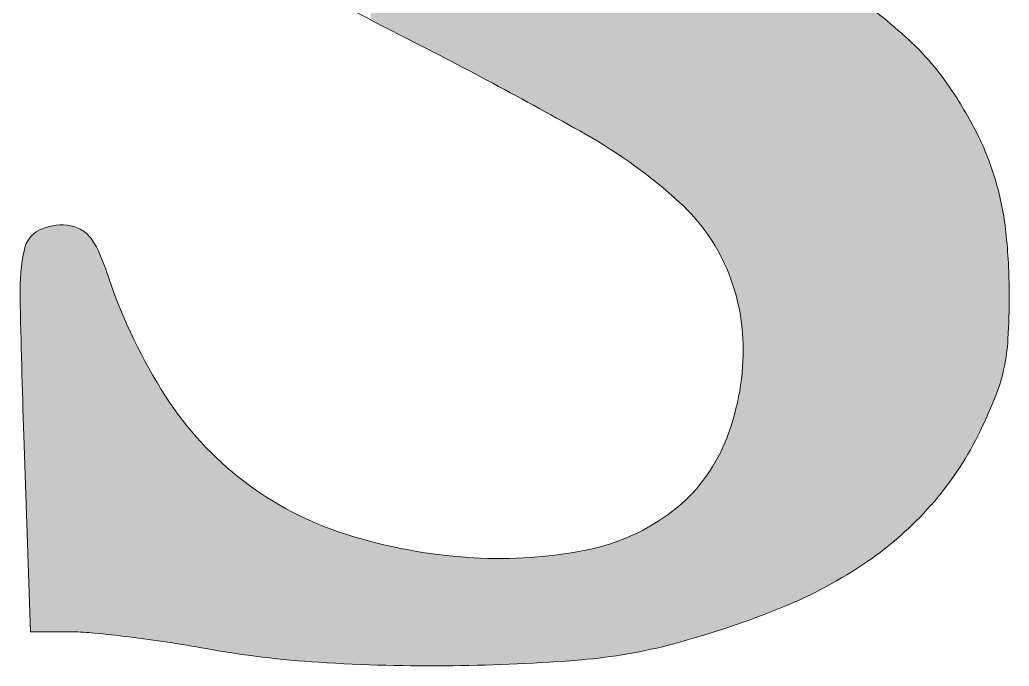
# Model space of a CAD drawing. Extents: x -1067 to 23308, y -6822 to 57810.
# Drawn here: x 419.215 to 421.543, y 94.012 to 95.534 of the extents above; entities that cross this region are included whole.
import ezdxf

# ---------------------------------------------------------------- set-up
doc = ezdxf.new("R2010")
doc.units = 0
doc.layers.get('0').update_dxf_attribs({"lineweight": 13})
doc.layers.add('G-XREF-____-OTLN', color=7, linetype='Continuous', lineweight=13)

# ---------------------------------------------------------------- blocks, each defined once
blk = doc.blocks.new('Blockreferenz-A0UJ2DPOXE')
at = {"layer": 'G-XREF-____-OTLN', "color": 0, "linetype": 'ByBlock', "lineweight": -2, "ltscale": 0.13}
for p, q in [((419.2249, 94.5554), (419.2404, 94.0933)), ((419.2404, 94.0933), (419.3389, 94.0933))]:
    blk.add_line(p, q, dxfattribs=at)
for centre, major_axis, end_param in [((423.2213, 101.6358), (-3.405, -5.98), 0.048058), ((420.4417, 94.5423), (0.8578, 0.9512), 0.143059), ((414.9816, 85.397), (5.5648, 9.8672), 0.043946), ((420.8559, 95.0015), (0.5457, 0.3755), 0.234324), ((420.6091, 94.8317), (0.8593, 0.4325), 0.136351), ((419.952, 94.2103), (0.8167, 0.8927), 0.227463), ((420.8925, 94.9743), (0.6192, 0.1796), 0.184042), ((420.8346, 94.9575), (0.7009, 0.0756), 0.174781), ((420.4654, 94.7714), (0.4133, 0.1765), 0.426235), ((419.3142, 94.9322), (0.0127, 0.118), 0.575328), ((419.3177, 94.9649), (0.04, 0.0759), 0.377868), ((419.2901, 94.9799), (-0.0294, 0.0582), 0.899261), ((419.3234, 94.9757), (0.0581, 0.0452), 0.423827), ((420.193, 94.8883), (1.3503, 0), 0.107466), ((419.2581, 94.9248), (0.1443, 0.0605), 0.265159), ((419.7085, 94.8937), (-0.4823, 0.0994), 0.223104), ((418.5351, 94.6217), (0.8907, 0.3016), 0.070385), ((420.4342, 94.7581), (0.4834, 0), 0.403593), ((420.6159, 95.3264), (-1.1901, -0.403), 0.244232), ((419.7062, 94.8883), (1.8341, -0.1056), 0.057496), ((443.4244, 95.3648), (-24.2082, -0.4809), 0.013572), ((421.0792, 94.8093), (0.451, -0.0999), 0.16045), ((420.339, 94.7581), (0.5352, -0.2198), 0.389627), ((421.1244, 94.7993), (0.3844, -0.1578), 0.171627), ((420.2205, 95.0725), (-0.6619, -0.425), 0.346868), ((420.317, 95.1308), (1.1525, -0.5759), 0.07384), ((420.5132, 94.6865), (0.2386, -0.3088), 0.523282), ((420.7866, 94.8961), (0.5725, -0.5051), 0.259519), ((420.2186, 95.07), (-0.4761, -0.6222), 0.34769), ((420.4562, 94.7603), (0.0953, -0.4739), 0.459476), ((420.7498, 94.9286), (0.4589, -0.6705), 0.247679), ((420.3557, 95.5049), (-0.3728, -1.1821), 0.246567), ((420.3446, 95.3155), (-0.0618, -1.048), 0.257332), ((420.61, 95.1328), (0.4, -0.9816), 0.21327), ((420.1986, 96.1427), (0.5555, -2.0774), 0.125627), ((419.3385, 93.5554), (0.0524, 0.5352), 0.096833), ((419.0945, 91.0639), (0.3776, 3.0176), 0.026864), ((419.0469, 90.6839), (0.5169, 3.3849), 0.027056), ((419.0739, 90.8604), (0.5801, 3.1934), 0.028164), ((420.0583, 96.2794), (-0.4043, -2.2256), 0.11811), ((420.4357, 95.256), (0.101, -1.2284), 0.17924), ((420.1904, 98.2389), (0.0441, -4.2253), 0.07162), ((420.1887, 98.3951), (-0.2697, -4.3735), 0.072012)]:
    blk.add_ellipse(centre, major_axis=major_axis, ratio=1, start_param=0, end_param=end_param, dxfattribs=at)
for points in [[(420.0406, 95.5338), (420.0406, 96.2414), (420.0609, 95.5233)], [(420.0609, 95.5233), (420.0406, 96.2414), (420.0609, 96.2246)], [(420.0609, 95.5233), (420.0609, 96.2246), (420.0818, 95.5125)], [(420.0818, 95.5125), (420.0609, 96.2246), (420.0818, 96.2085)], [(420.0818, 95.5125), (420.0818, 96.2085), (420.1031, 95.5015)], [(420.1031, 95.5015), (420.0818, 96.2085), (420.1031, 96.193)], [(420.1031, 95.5015), (420.1031, 96.193), (420.1342, 95.4854)], [(420.1342, 95.4854), (420.1031, 96.193), (420.1342, 96.1715)], [(420.1342, 95.4854), (420.1342, 96.1715), (420.1658, 95.4691)], [(420.1658, 95.4691), (420.1342, 96.1715), (420.1658, 96.1507)], [(420.1658, 95.4691), (420.1658, 96.1507), (420.1977, 95.4526)], [(420.1977, 95.4526), (420.1658, 96.1507), (420.1977, 96.1304)], [(420.1977, 95.4526), (420.1977, 96.1304), (420.2299, 95.4359)], [(420.2299, 95.4359), (420.1977, 96.1304), (420.2299, 96.1107)], [(420.2299, 95.4359), (420.2299, 96.1107), (420.255, 95.423)], [(420.255, 95.423), (420.2299, 96.1107), (420.255, 96.0961)], [(420.255, 95.423), (420.255, 96.0961), (420.2626, 95.4189)], [(420.2626, 95.4189), (420.255, 96.0961), (420.2626, 96.0917)], [(420.2626, 95.4189), (420.2626, 96.0917), (420.2956, 95.4012)], [(420.2956, 95.4012), (420.2626, 96.0917), (420.2956, 96.0733)], [(420.2956, 95.4012), (420.2956, 96.0733), (420.4013, 95.3446)], [(420.4013, 95.3446), (420.2956, 96.0733), (420.4013, 96.0167)], [(420.4013, 95.3446), (420.4013, 96.0167), (420.4508, 95.3172)], [(420.4508, 95.3172), (420.4013, 96.0167), (420.4508, 95.9902)], [(420.4508, 95.3172), (420.4508, 95.9902), (420.5464, 95.2642)], [(420.5464, 95.2642), (420.4508, 95.9902), (420.5464, 95.9411)], [(420.5464, 95.2642), (420.5464, 95.9411), (420.5859, 95.2409)], [(420.5859, 95.2409), (420.5464, 95.9411), (420.5859, 95.9208)], [(420.5859, 95.2409), (420.5859, 95.9208), (420.6245, 95.2161)], [(420.6245, 95.2161), (420.5859, 95.9208), (420.6245, 95.9009)], [(420.6245, 95.2161), (420.6245, 95.9009), (420.6622, 95.1899)], [(420.6622, 95.1899), (420.6245, 95.9009), (420.6622, 95.8816)], [(420.6622, 95.1899), (420.6622, 95.8816), (420.6988, 95.1623)], [(420.6988, 95.1623), (420.6622, 95.8816), (420.6988, 95.8628)], [(420.6988, 95.1623), (420.6988, 95.8628), (420.7344, 95.1333)], [(420.7344, 95.1333), (420.6988, 95.8628), (420.7344, 95.8445)], [(420.7344, 95.1333), (420.7344, 95.8445), (420.7688, 95.103)], [(420.7688, 95.103), (420.7344, 95.8445), (420.7688, 95.8268)], [(420.7688, 95.103), (420.7688, 95.8268), (420.7751, 95.0968)], [(420.7751, 95.0968), (420.7688, 95.8268), (420.7751, 95.8236)], [(420.7751, 95.0968), (420.7751, 95.8236), (420.7915, 95.0806)], [(420.7915, 95.0806), (420.7751, 95.8236), (420.7915, 95.8148)], [(420.7915, 95.0806), (420.7915, 95.8148), (420.8127, 95.0567)], [(420.8127, 95.0567), (420.7915, 95.8148), (420.8127, 95.8036)], [(420.8127, 95.0567), (420.8127, 95.8036), (420.832, 95.0313)], [(420.832, 95.0313), (420.8127, 95.8036), (420.832, 95.7933)], [(420.832, 95.0313), (420.832, 95.7933), (420.8496, 95.0047)], [(420.8496, 95.0047), (420.832, 95.7933), (420.8496, 95.784)], [(420.8496, 95.0047), (420.8496, 95.784), (420.8652, 94.9768)], [(420.8652, 94.9768), (420.8496, 95.784), (420.8652, 95.7757)], [(420.8652, 94.9768), (420.8652, 95.7757), (420.8787, 94.9479)], [(420.8787, 94.9479), (420.8652, 95.7757), (420.8787, 95.7685)], [(420.8787, 94.9479), (420.8787, 95.7685), (420.8905, 94.9176)], [(420.8905, 94.9176), (420.8787, 95.7685), (420.8905, 95.7622)], [(420.8905, 94.9176), (420.8905, 95.7622), (420.9002, 94.8866)], [(420.9002, 94.8866), (420.8905, 95.7622), (420.9002, 95.7571)], [(420.9002, 94.8866), (420.9002, 95.7571), (420.9078, 94.855)], [(420.9078, 94.855), (420.9002, 95.7571), (420.9078, 95.753)], [(420.9078, 94.855), (420.9078, 95.753), (420.9132, 94.8229)], [(420.9132, 94.8229), (420.9078, 95.753), (420.9132, 95.7501)], [(420.9132, 94.8229), (420.9132, 95.7501), (420.9165, 94.7906)], [(420.9165, 94.7906), (420.9132, 95.7501), (420.9165, 95.7484)], [(420.9165, 94.7906), (420.9165, 95.7484), (420.9176, 94.7581)], [(420.9176, 94.7581), (420.9165, 95.7484), (420.9176, 95.7478)], [(420.9176, 94.1161), (420.9176, 95.7478), (420.9259, 94.119)], [(420.9259, 94.119), (420.9176, 95.7478), (420.9259, 95.7434)], [(420.9259, 94.119), (420.9259, 95.7434), (420.9415, 94.1248)], [(420.9415, 94.1248), (420.9259, 95.7434), (420.9415, 95.7351)], [(420.9415, 94.1248), (420.9415, 95.7351), (420.9681, 94.1347)], [(420.9681, 94.1347), (420.9415, 95.7351), (420.9681, 95.7204)], [(420.9681, 94.1347), (420.9681, 95.7204), (420.9852, 94.1414)], [(420.9852, 94.1414), (420.9681, 95.7204), (420.9852, 95.7109)], [(420.9852, 94.1414), (420.9852, 95.7109), (421.01, 94.1512)], [(421.01, 94.1512), (420.9852, 95.7109), (421.01, 95.6966)], [(421.01, 94.1512), (421.01, 95.6966), (421.0284, 94.1591)], [(421.0284, 94.1591), (421.01, 95.6966), (421.0284, 95.6859)], [(421.0284, 94.1591), (421.0284, 95.6859), (421.0446, 94.166)], [(421.0446, 94.166), (421.0284, 95.6859), (421.0446, 95.6761)], [(421.0446, 94.166), (421.0446, 95.6761), (421.0712, 94.1786)], [(421.0712, 94.1786), (421.0446, 95.6761), (421.0712, 95.6601)], [(421.0712, 94.1786), (421.0712, 95.6601), (421.0787, 94.1821)], [(421.0787, 94.1821), (421.0712, 95.6601), (421.0787, 95.6553)], [(421.0787, 94.1821), (421.0787, 95.6553), (421.1122, 94.1993)], [(421.1122, 94.1993), (421.0787, 95.6553), (421.1122, 95.6342)], [(421.1122, 94.1993), (421.1122, 95.6342), (421.1134, 94.2)], [(421.1134, 94.2), (421.1122, 95.6342), (421.1134, 95.6334)], [(421.1134, 94.2), (421.1134, 95.6334), (421.145, 94.2178)], [(421.145, 94.2178), (421.1134, 95.6334), (421.145, 95.6127)], [(421.145, 94.2178), (421.145, 95.6127), (421.1552, 94.224)], [(421.1552, 94.224), (421.145, 95.6127), (421.1552, 95.606)], [(421.1552, 94.224), (421.1552, 95.606), (421.1772, 94.2374)], [(421.1772, 94.2374), (421.1552, 95.606), (421.1772, 95.5908)], [(421.1772, 94.2374), (421.1772, 95.5908), (421.1803, 94.2394)], [(421.1803, 94.2394), (421.1772, 95.5908), (421.1803, 95.5887)], [(421.1803, 94.2394), (421.1803, 95.5887), (421.2051, 94.2557)], [(421.2051, 94.2557), (421.1803, 95.5887), (421.2051, 95.5708)], [(421.2051, 94.2557), (421.2051, 95.5708), (421.2087, 94.2581)], [(421.2087, 94.2581), (421.2051, 95.5708), (421.2087, 95.568)], [(421.2087, 94.2581), (421.2087, 95.568), (421.2294, 94.2729)], [(421.2294, 94.2729), (421.2087, 95.568), (421.2294, 95.5523)], [(421.2294, 94.2729), (421.2294, 95.5523), (421.236, 94.2776)], [(421.236, 94.2776), (421.2294, 95.5523), (421.236, 95.547)], [(421.236, 94.2776), (421.236, 95.547), (421.2532, 94.2911)], [(421.2532, 94.2911), (421.236, 95.547), (421.2532, 95.5332)], [(421.2532, 94.2911), (421.2532, 95.5332), (421.2624, 94.2982)], [(421.2624, 94.2982), (421.2532, 95.5332), (421.2624, 95.5255)], [(421.2624, 94.2982), (421.2624, 95.5255), (421.2766, 94.3103)], [(421.2766, 94.3103), (421.2624, 95.5255), (421.2766, 95.5136)], [(421.2766, 94.3103), (421.2766, 95.5136), (421.288, 94.3199)], [(421.288, 94.3199), (421.2766, 95.5136), (421.288, 95.5036)], [(421.288, 94.3199), (421.288, 95.5036), (421.2995, 94.3306)], [(421.2995, 94.3306), (421.288, 95.5036), (421.2995, 95.4934)], [(421.2995, 94.3306), (421.2995, 95.4934), (421.3126, 94.3426)], [(421.3126, 94.3426), (421.2995, 95.4934), (421.3126, 95.4811)], [(421.3126, 94.3426), (421.3126, 95.4811), (421.3184, 94.3484)], [(421.3184, 94.3484), (421.3126, 95.4811), (421.3184, 95.4757)], [(421.3184, 94.3484), (421.3184, 95.4757), (421.3363, 94.3664)], [(421.3363, 94.3664), (421.3184, 95.4757), (421.3363, 95.4575)], [(421.3363, 94.3664), (421.3363, 95.4575), (421.3366, 94.3666)], [(421.3366, 94.3666), (421.3363, 95.4575), (421.3366, 95.4573)], [(421.3366, 94.3666), (421.3366, 95.4573), (421.354, 94.3856)], [(421.354, 94.3856), (421.3366, 95.4573), (421.354, 95.4382)], [(421.354, 94.3856), (421.354, 95.4382), (421.359, 94.3911)], [(421.359, 94.3911), (421.354, 95.4382), (421.359, 95.4322)], [(421.359, 94.3911), (421.359, 95.4322), (421.3707, 94.4048)], [(421.3707, 94.4048), (421.359, 95.4322), (421.3707, 95.4184)], [(421.3707, 94.4048), (421.3707, 95.4184), (421.3803, 94.4163)], [(421.3803, 94.4163), (421.3707, 95.4184), (421.3803, 95.406)], [(421.3803, 94.4163), (421.3803, 95.406), (421.3866, 94.4243)], [(421.3866, 94.4243), (421.3803, 95.406), (421.3866, 95.398)], [(421.3866, 94.4243), (421.3866, 95.398), (421.4005, 94.4424)], [(421.4005, 94.4424), (421.3866, 95.398), (421.4005, 95.3785)], [(421.4005, 94.4424), (421.4005, 95.3785), (421.4016, 94.4439)], [(421.4016, 94.4439), (421.4005, 95.3785), (421.4016, 95.377)], [(421.4016, 94.4439), (421.4016, 95.377), (421.4138, 94.4612)], [(421.4138, 94.4612), (421.4016, 95.377), (421.4138, 95.3588)], [(421.4138, 94.4612), (421.4138, 95.3588), (421.4196, 94.4694)], [(421.4196, 94.4694), (421.4138, 95.3588), (421.4196, 95.3498)], [(421.4196, 94.4694), (421.4196, 95.3498), (421.4256, 94.4787)], [(421.4256, 94.4787), (421.4196, 95.3498), (421.4256, 95.3404)], [(421.4256, 94.4787), (421.4256, 95.3404), (421.4369, 94.4964)], [(421.4369, 94.4964), (421.4256, 95.3404), (421.4369, 95.3217)], [(421.4369, 94.4964), (421.4369, 95.3217), (421.4374, 94.4971)], [(421.4374, 94.4971), (421.4369, 95.3217), (421.4374, 95.3208)], [(421.4374, 94.4971), (421.4374, 95.3208), (421.4479, 94.515)], [(421.4479, 94.515), (421.4374, 95.3208), (421.4479, 95.3028)], [(421.4479, 94.515), (421.4479, 95.3028), (421.4541, 94.5257)], [(421.4541, 94.5257), (421.4479, 95.3028), (421.4541, 95.2914)], [(421.4541, 94.5257), (421.4541, 95.2914), (421.4583, 94.5337)], [(421.4583, 94.5337), (421.4541, 95.2914), (421.4583, 95.2836)], [(421.4583, 94.5337), (421.4583, 95.2836), (421.4684, 94.5528)], [(421.4684, 94.5528), (421.4583, 95.2836), (421.4684, 95.2642)], [(421.4684, 94.5528), (421.4684, 95.2642), (421.4695, 94.5549)], [(421.4695, 94.5549), (421.4684, 95.2642), (421.4695, 95.2619)], [(421.4695, 94.5549), (421.4695, 95.2619), (421.477, 94.5703)], [(421.477, 94.5703), (421.4695, 95.2619), (421.477, 95.2464)], [(421.477, 94.5703), (421.477, 95.2464), (421.4799, 94.5762)], [(421.4799, 94.5762), (421.477, 95.2464), (421.4799, 95.2399)], [(421.4799, 94.5762), (421.4799, 95.2399), (421.4851, 94.5873)], [(421.4851, 94.5873), (421.4799, 95.2399), (421.4851, 95.2283)], [(421.4851, 94.5873), (421.4851, 95.2283), (421.49, 94.5978)], [(421.49, 94.5978), (421.4851, 95.2283), (421.49, 95.2165)], [(421.49, 94.5978), (421.49, 95.2165), (421.4926, 94.6038)], [(421.4926, 94.6038), (421.49, 95.2165), (421.4926, 95.21)], [(421.4926, 94.6038), (421.4926, 95.21), (421.4995, 94.6194)], [(421.4995, 94.6194), (421.4926, 95.21), (421.4995, 95.1915)], [(421.4995, 94.6194), (421.4995, 95.1915), (421.4996, 94.6195)], [(421.4996, 94.6195), (421.4995, 95.1915), (421.4996, 95.1914)], [(421.4996, 94.6195), (421.4996, 95.1914), (421.5059, 94.6346)], [(421.5059, 94.6346), (421.4996, 95.1914), (421.5059, 95.1728)], [(421.5059, 94.6346), (421.5059, 95.1728), (421.5088, 94.6415)], [(421.5088, 94.6415), (421.5059, 95.1728), (421.5088, 95.1633)], [(421.5088, 94.6415), (421.5088, 95.1633), (421.5117, 94.6488)], [(421.5117, 94.6488), (421.5088, 95.1633), (421.5117, 95.1539)], [(421.5117, 94.6488), (421.5117, 95.1539), (421.5132, 94.6525)], [(421.5132, 94.6525), (421.5117, 95.1539), (421.5132, 95.1485)], [(421.5132, 94.6525), (421.5132, 95.1485), (421.5171, 94.6635)], [(421.5171, 94.6635), (421.5132, 95.1485), (421.5171, 95.1341)], [(421.5171, 94.6635), (421.5171, 95.1341), (421.5172, 94.6637)], [(421.5172, 94.6637), (421.5171, 95.1341), (421.5172, 95.1338)], [(421.5172, 94.6637), (421.5172, 95.1338), (421.5209, 94.675)], [(421.5209, 94.675), (421.5172, 95.1338), (421.5209, 95.1185)], [(421.5209, 94.675), (421.5209, 95.1185), (421.522, 94.6785)], [(421.522, 94.6785), (421.5209, 95.1185), (421.522, 95.1141)], [(421.522, 94.6785), (421.522, 95.1141), (421.5243, 94.6864)], [(421.5243, 94.6864), (421.522, 95.1141), (421.5243, 95.1032)], [(421.5243, 94.6864), (421.5243, 95.1032), (421.5263, 94.6936)], [(421.5263, 94.6936), (421.5243, 95.1032), (421.5263, 95.0941)], [(421.5263, 94.6936), (421.5263, 95.0941), (421.5274, 94.6979)], [(421.5274, 94.6979), (421.5263, 95.0941), (421.5274, 95.0879)], [(421.5274, 94.6979), (421.5274, 95.0879), (421.53, 94.7087)], [(421.53, 94.7087), (421.5274, 95.0879), (421.53, 95.0738)], [(421.53, 94.7087), (421.53, 95.0738), (421.5301, 94.7094)], [(421.5301, 94.7094), (421.53, 95.0738), (421.5301, 95.0727)], [(421.5301, 94.7094), (421.5301, 95.0727), (421.5326, 94.7215)], [(421.5326, 94.7215), (421.5301, 95.0727), (421.5326, 95.0562)], [(419.2929, 94.0932), (419.2818, 95.0464), (419.2929, 95.0489)], [(419.3042, 94.0932), (419.2929, 95.0489), (419.3042, 95.0504)], [(419.2929, 94.0932), (419.2929, 95.0489), (419.3042, 94.0932)], [(419.3156, 94.0932), (419.3042, 95.0504), (419.3156, 95.0509)], [(419.3042, 94.0932), (419.3042, 95.0504), (419.3156, 94.0932)], [(419.3156, 94.0932), (419.3156, 95.0509), (419.3269, 94.0932)], [(419.3269, 94.0932), (419.3156, 95.0509), (419.3269, 95.0502)], [(419.3269, 94.0932), (419.3269, 95.0502), (419.3323, 94.0932)], [(419.3323, 94.0932), (419.3269, 95.0502), (419.3323, 95.0494)], [(419.3323, 94.0932), (419.3323, 95.0494), (419.3376, 94.0932)], [(419.3376, 94.0932), (419.3323, 95.0494), (419.3376, 95.0484)], [(419.3376, 94.0932), (419.3376, 95.0484), (419.3389, 94.0932)], [(419.3389, 94.0932), (419.3376, 95.0484), (419.3389, 95.048)], [(419.3389, 94.0932), (419.3389, 95.048), (419.3428, 94.0932)], [(419.3428, 94.0932), (419.3389, 95.048), (419.3428, 95.047)], [(421.5326, 94.7215), (421.5326, 95.0562), (421.533, 94.7238)], [(421.533, 94.7238), (421.5326, 95.0562), (421.533, 95.0535)], [(421.533, 94.7238), (421.533, 95.0535), (421.5348, 94.7337)], [(421.5348, 94.7337), (421.533, 95.0535), (421.5348, 95.039)], [(419.2448, 94.0933), (419.2404, 95.0219), (419.2448, 95.0268)], [(419.2523, 94.0933), (419.2448, 95.0268), (419.2523, 95.033)], [(419.2448, 94.0933), (419.2448, 95.0268), (419.2523, 94.0933)], [(419.2607, 94.0932), (419.2523, 95.033), (419.2607, 95.0381)], [(419.2523, 94.0933), (419.2523, 95.033), (419.2607, 94.0932)], [(419.271, 94.0932), (419.2607, 95.0381), (419.271, 95.0427)], [(419.2607, 94.0932), (419.2607, 95.0381), (419.271, 94.0932)], [(419.2818, 94.0932), (419.271, 95.0427), (419.2818, 95.0464)], [(419.271, 94.0932), (419.271, 95.0427), (419.2818, 94.0932)], [(419.2818, 94.0932), (419.2818, 95.0464), (419.2929, 94.0932)], [(419.3428, 94.0932), (419.3428, 95.047), (419.3476, 94.0931)], [(419.3476, 94.0931), (419.3428, 95.047), (419.3476, 95.0453)], [(419.3476, 94.0931), (419.3476, 95.0453), (419.3479, 94.0931)], [(419.3479, 94.0931), (419.3476, 95.0453), (419.3479, 95.0452)], [(419.3479, 94.0931), (419.3479, 95.0452), (419.3529, 94.093)], [(419.3529, 94.093), (419.3479, 95.0452), (419.3529, 95.0432)], [(419.3529, 94.093), (419.3529, 95.0432), (419.3562, 94.0929)], [(419.3562, 94.0929), (419.3529, 95.0432), (419.3562, 95.0415)], [(419.3562, 94.0929), (419.3562, 95.0415), (419.3577, 94.0928)], [(419.3577, 94.0928), (419.3562, 95.0415), (419.3577, 95.0408)], [(419.3577, 94.0928), (419.3577, 95.0408), (419.3622, 94.0926)], [(419.3622, 94.0926), (419.3577, 95.0408), (419.3622, 95.0382)], [(419.3622, 94.0926), (419.3622, 95.0382), (419.3649, 94.0925)], [(419.3649, 94.0925), (419.3622, 95.0382), (419.3649, 95.0364)], [(419.3649, 94.0925), (419.3649, 95.0364), (419.3666, 94.0924)], [(419.3666, 94.0924), (419.3649, 95.0364), (419.3666, 95.0353)], [(419.3666, 94.0924), (419.3666, 95.0353), (419.3707, 94.0922)], [(419.3707, 94.0922), (419.3666, 95.0353), (419.3707, 95.0321)], [(419.3707, 94.0922), (419.3707, 95.0321), (419.3736, 94.092)], [(419.3736, 94.092), (419.3707, 95.0321), (419.3736, 95.0295)], [(419.3736, 94.092), (419.3736, 95.0295), (419.3745, 94.092)], [(419.3745, 94.092), (419.3736, 95.0295), (419.3745, 95.0286)], [(419.3745, 94.092), (419.3745, 95.0286), (419.3781, 94.0917)], [(419.3781, 94.0917), (419.3745, 95.0286), (419.3781, 95.0249)], [(419.3781, 94.0917), (419.3781, 95.0249), (419.3815, 94.0915)], [(419.3815, 94.0915), (419.3781, 95.0249), (419.3815, 95.0209)], [(421.5348, 94.7337), (421.5348, 95.039), (421.5355, 94.7384)], [(421.5355, 94.7384), (421.5348, 95.039), (421.5355, 95.0332)], [(421.5355, 94.7384), (421.5355, 95.0332), (421.5367, 94.7459)], [(421.5367, 94.7459), (421.5355, 95.0332), (421.5367, 95.0216)], [(419.2289, 94.4369), (419.2262, 94.9931), (419.2289, 95.0025)], [(419.233, 94.3157), (419.2289, 95.0025), (419.233, 95.0113)], [(419.2289, 94.4369), (419.2289, 95.0025), (419.233, 94.3157)], [(419.2383, 94.1563), (419.233, 95.0113), (419.2383, 95.0195)], [(419.233, 94.3157), (419.233, 95.0113), (419.2383, 94.1563)], [(419.2404, 94.0933), (419.2383, 95.0195), (419.2404, 95.0219)], [(419.2383, 94.1563), (419.2383, 95.0195), (419.2404, 94.0933)], [(419.2404, 94.0933), (419.2404, 95.0219), (419.2448, 94.0933)], [(419.3815, 94.0915), (419.3815, 95.0209), (419.3822, 94.0914)], [(419.3822, 94.0914), (419.3815, 95.0209), (419.3822, 95.0199)], [(419.3822, 94.0914), (419.3822, 95.0199), (419.3856, 94.0911)], [(419.3856, 94.0911), (419.3822, 95.0199), (419.3856, 95.0154)], [(419.3856, 94.0911), (419.3856, 95.0154), (419.3895, 94.0907)], [(419.3895, 94.0907), (419.3856, 95.0154), (419.3895, 95.0097)], [(419.3895, 94.0907), (419.3895, 95.0097), (419.3909, 94.0906)], [(419.3909, 94.0906), (419.3895, 95.0097), (419.3909, 95.0074)], [(419.3909, 94.0906), (419.3909, 95.0074), (419.3931, 94.0904)], [(419.3931, 94.0904), (419.3909, 95.0074), (419.3931, 95.0038)], [(419.3931, 94.0904), (419.3931, 95.0038), (419.3965, 94.09)], [(419.3965, 94.09), (419.3931, 95.0038), (419.3965, 94.9977)], [(421.5367, 94.7459), (421.5367, 95.0216), (421.5379, 94.7558)], [(421.5379, 94.7558), (421.5367, 95.0216), (421.5379, 95.0091)], [(421.5379, 94.7558), (421.5379, 95.0091), (421.5382, 94.7581)], [(421.5382, 94.7581), (421.5379, 95.0091), (421.5382, 95.0054)], [(421.5382, 94.7581), (421.5382, 95.0054), (421.5394, 94.7704)], [(421.5394, 94.7704), (421.5382, 95.0054), (421.5394, 94.9905)], [(419.2249, 94.5554), (419.2229, 94.9751), (419.2249, 94.9862)], [(419.2262, 94.517), (419.2249, 94.9862), (419.2262, 94.9931)], [(419.2249, 94.5554), (419.2249, 94.9862), (419.2262, 94.517)], [(419.2262, 94.517), (419.2262, 94.9931), (419.2289, 94.4369)], [(419.3965, 94.09), (419.3965, 94.9977), (419.3996, 94.0897)], [(419.3996, 94.0897), (419.3965, 94.9977), (419.3996, 94.9915)], [(419.3996, 94.0897), (419.3996, 94.9915), (419.4024, 94.0894)], [(419.4024, 94.0894), (419.3996, 94.9915), (419.4024, 94.9852)], [(419.4024, 94.0894), (419.4024, 94.9852), (419.4086, 94.0888)], [(419.4086, 94.0888), (419.4024, 94.9852), (419.4086, 94.9699)], [(421.5394, 94.7704), (421.5394, 94.9905), (421.5399, 94.7767)], [(421.5399, 94.7767), (421.5394, 94.9905), (421.5399, 94.985)], [(421.5399, 94.7767), (421.5399, 94.985), (421.5403, 94.7828)], [(421.5403, 94.7828), (421.5399, 94.985), (421.5403, 94.9782)], [(421.5403, 94.7828), (421.5403, 94.9782), (421.5414, 94.8054)], [(421.5414, 94.8054), (421.5403, 94.9782), (421.5414, 94.9609)], [(419.22, 94.7196), (419.2182, 94.9388), (419.22, 94.9555)], [(419.2202, 94.7141), (419.22, 94.9555), (419.2202, 94.957)], [(419.22, 94.7196), (419.22, 94.9555), (419.2202, 94.7141)], [(419.2229, 94.6246), (419.2202, 94.957), (419.2229, 94.9751)], [(419.2202, 94.7141), (419.2202, 94.957), (419.2229, 94.6246)], [(419.2229, 94.6246), (419.2229, 94.9751), (419.2249, 94.5554)], [(419.4086, 94.0888), (419.4086, 94.9699), (419.4146, 94.0881)], [(419.4146, 94.0881), (419.4086, 94.9699), (419.4146, 94.9545)], [(419.4146, 94.0881), (419.4146, 94.9545), (419.4203, 94.0875)], [(419.4203, 94.0875), (419.4146, 94.9545), (419.4203, 94.939)], [(421.5414, 94.8054), (421.5414, 94.9609), (421.542, 94.8179)], [(421.542, 94.8179), (421.5414, 94.9609), (421.542, 94.9475)], [(419.2182, 94.7991), (419.2168, 94.9205), (419.2182, 94.9388)], [(419.2182, 94.7991), (419.2182, 94.9388), (419.22, 94.7196)], [(419.4203, 94.0875), (419.4203, 94.939), (419.4258, 94.087)], [(419.4258, 94.087), (419.4203, 94.939), (419.4258, 94.9233)], [(421.542, 94.8179), (421.542, 94.9475), (421.5425, 94.8347)], [(421.5425, 94.8347), (421.542, 94.9475), (421.5425, 94.9367)], [(421.5425, 94.8347), (421.5425, 94.9367), (421.543, 94.8531)], [(421.543, 94.8531), (421.5425, 94.9367), (421.543, 94.917)], [(419.2168, 94.8566), (419.2162, 94.9028), (419.2168, 94.9205)], [(419.2168, 94.8566), (419.2168, 94.9205), (419.2182, 94.7991)], [(419.4258, 94.087), (419.4258, 94.9233), (419.4315, 94.0864)], [(419.4315, 94.0864), (419.4258, 94.9233), (419.4315, 94.9075)], [(421.543, 94.8531), (421.543, 94.917), (421.5431, 94.8657)], [(421.5431, 94.8657), (421.543, 94.917), (421.5431, 94.9125)], [(421.5431, 94.8657), (421.5431, 94.9125), (421.5433, 94.8883)], [(419.2162, 94.8839), (419.2162, 94.9022), (419.2162, 94.9028)], [(419.2162, 94.8839), (419.2162, 94.9028), (419.2168, 94.8566)], [(419.4315, 94.0864), (419.4315, 94.9075), (419.4432, 94.085)], [(419.4432, 94.085), (419.4315, 94.9075), (419.4432, 94.8752)], [(419.4432, 94.085), (419.4432, 94.8752), (419.4625, 94.0827)], [(419.4625, 94.0827), (419.4432, 94.8752), (419.4625, 94.8279)], [(419.4625, 94.0827), (419.4625, 94.8279), (419.4721, 94.0816)], [(419.4721, 94.0816), (419.4625, 94.8279), (419.4721, 94.8069)], [(419.4721, 94.0816), (419.4721, 94.8069), (419.4837, 94.08)], [(419.4837, 94.08), (419.4721, 94.8069), (419.4837, 94.7814)], [(419.4837, 94.08), (419.4837, 94.7814), (419.5069, 94.077)], [(419.5069, 94.077), (419.4837, 94.7814), (419.5069, 94.7357)], [(420.9176, 94.1161), (420.9163, 94.7205), (420.9176, 94.7581)], [(419.5069, 94.077), (419.5069, 94.7357), (419.518, 94.0755)], [(419.518, 94.0755), (419.5069, 94.7357), (419.518, 94.7158)], [(419.518, 94.0755), (419.518, 94.7158), (419.5318, 94.0735)], [(419.5318, 94.0735), (419.518, 94.7158), (419.5318, 94.6911)], [(420.9163, 94.1157), (420.9127, 94.6831), (420.9163, 94.7205)], [(420.9163, 94.1157), (420.9163, 94.7205), (420.9176, 94.1161)], [(419.5318, 94.0735), (419.5318, 94.6911), (419.5586, 94.0696)], [(419.5586, 94.0696), (419.5318, 94.6911), (419.5586, 94.6475)], [(420.9127, 94.1144), (420.9066, 94.6461), (420.9127, 94.6831)], [(420.9127, 94.1144), (420.9127, 94.6831), (420.9163, 94.1157)], [(419.5586, 94.0696), (419.5586, 94.6475), (419.5638, 94.0688)], [(419.5638, 94.0688), (419.5586, 94.6475), (419.5638, 94.6398)], [(419.5638, 94.0688), (419.5638, 94.6398), (419.5842, 94.0656)], [(419.5842, 94.0656), (419.5638, 94.6398), (419.5842, 94.61)], [(420.9066, 94.1123), (420.8982, 94.6095), (420.9066, 94.6461)], [(420.9066, 94.1123), (420.9066, 94.6461), (420.9127, 94.1144)], [(419.5842, 94.0656), (419.5842, 94.61), (419.609, 94.0616)], [(419.609, 94.0616), (419.5842, 94.61), (419.609, 94.5779)], [(420.8982, 94.1093), (420.8873, 94.5735), (420.8982, 94.6095)], [(420.8982, 94.1093), (420.8982, 94.6095), (420.9066, 94.1123)], [(419.609, 94.0616), (419.609, 94.5779), (419.612, 94.0611)], [(419.612, 94.0611), (419.609, 94.5779), (419.612, 94.574)], [(419.612, 94.0611), (419.612, 94.574), (419.6418, 94.0559)], [(419.6418, 94.0559), (419.612, 94.574), (419.6418, 94.5397)], [(420.8834, 94.1042), (420.8742, 94.5383), (420.8834, 94.5629)], [(420.8873, 94.1056), (420.8834, 94.5629), (420.8873, 94.5735)], [(420.8834, 94.1042), (420.8834, 94.5629), (420.8873, 94.1056)], [(420.8873, 94.1056), (420.8873, 94.5735), (420.8982, 94.1093)], [(419.6418, 94.0559), (419.6418, 94.5397), (419.654, 94.0538)], [(419.654, 94.0538), (419.6418, 94.5397), (419.654, 94.5272)], [(420.8742, 94.1012), (420.8599, 94.5074), (420.8742, 94.5383)], [(420.8742, 94.1012), (420.8742, 94.5383), (420.8834, 94.1042)], [(419.654, 94.0538), (419.654, 94.5272), (419.6736, 94.0504)], [(419.6736, 94.0504), (419.654, 94.5272), (419.6736, 94.5071)], [(419.6736, 94.0504), (419.6736, 94.5071), (419.6979, 94.0462)], [(419.6979, 94.0462), (419.6736, 94.5071), (419.6979, 94.4849)], [(420.8599, 94.0966), (420.843, 94.4779), (420.8599, 94.5074)], [(420.8599, 94.0966), (420.8599, 94.5074), (420.8742, 94.1012)], [(419.6979, 94.0462), (419.6979, 94.4849), (419.7072, 94.0448)], [(419.7072, 94.0448), (419.6979, 94.4849), (419.7072, 94.4765)], [(419.7072, 94.0448), (419.7072, 94.4765), (419.7419, 94.0396)], [(419.7419, 94.0396), (419.7072, 94.4765), (419.7419, 94.4483)], [(420.8405, 94.0903), (420.8236, 94.45), (420.8405, 94.4744)], [(420.843, 94.0911), (420.8405, 94.4744), (420.843, 94.4779)], [(420.8405, 94.0903), (420.8405, 94.4744), (420.843, 94.0911)], [(420.843, 94.0911), (420.843, 94.4779), (420.8599, 94.0966)], [(419.7419, 94.0396), (419.7419, 94.4483), (419.7425, 94.0395)], [(419.7425, 94.0395), (419.7419, 94.4483), (419.7425, 94.4478)], [(419.7425, 94.0395), (419.7425, 94.4478), (419.7793, 94.0347)], [(419.7793, 94.0347), (419.7425, 94.4478), (419.7793, 94.4213)], [(420.8236, 94.0852), (420.8018, 94.4238), (420.8236, 94.45)], [(420.8236, 94.0852), (420.8236, 94.45), (420.8405, 94.0903)], [(419.7793, 94.0347), (419.7793, 94.4213), (419.786, 94.0338)], [(419.786, 94.0338), (419.7793, 94.4213), (419.786, 94.417)], [(420.7974, 94.0773), (420.7778, 94.3997), (420.7974, 94.4195)], [(420.8018, 94.0786), (420.7974, 94.4195), (420.8018, 94.4238)], [(420.7974, 94.0773), (420.7974, 94.4195), (420.8018, 94.0786)], [(420.8018, 94.0786), (420.8018, 94.4238), (420.8236, 94.0852)], [(419.786, 94.0338), (419.786, 94.417), (419.8176, 94.0303)], [(419.8176, 94.0303), (419.786, 94.417), (419.8176, 94.3969)], [(419.8176, 94.0303), (419.8176, 94.3969), (419.8303, 94.0289)], [(419.8303, 94.0289), (419.8176, 94.3969), (419.8303, 94.3898)], [(420.7778, 94.0718), (420.7541, 94.3796), (420.7778, 94.3997)], [(420.7778, 94.0718), (420.7778, 94.3997), (420.7974, 94.0773)], [(419.8303, 94.0289), (419.8303, 94.3898), (419.8573, 94.0264)], [(419.8573, 94.0264), (419.8303, 94.3898), (419.8573, 94.3748)], [(419.8573, 94.0264), (419.8573, 94.3748), (419.8746, 94.0248)], [(419.8746, 94.0248), (419.8573, 94.3748), (419.8746, 94.3664)], [(420.7518, 94.0647), (420.7217, 94.3563), (420.7518, 94.3777)], [(420.7541, 94.0652), (420.7518, 94.3777), (420.7541, 94.3796)], [(420.7518, 94.0647), (420.7518, 94.3777), (420.7541, 94.0652)], [(420.7541, 94.0652), (420.7541, 94.3796), (420.7778, 94.0718)], [(419.8746, 94.0248), (419.8746, 94.3664), (419.8981, 94.0231)], [(419.8981, 94.0231), (419.8746, 94.3664), (419.8981, 94.3551)], [(419.8981, 94.0231), (419.8981, 94.3551), (419.9191, 94.0216)], [(419.9191, 94.0216), (419.8981, 94.3551), (419.9191, 94.3464)], [(420.7184, 94.0563), (420.69, 94.3371), (420.7184, 94.3542)], [(420.7217, 94.0571), (420.7184, 94.3542), (420.7217, 94.3563)], [(420.7184, 94.0563), (420.7184, 94.3542), (420.7217, 94.0571)], [(420.7217, 94.0571), (420.7217, 94.3563), (420.7518, 94.0647)], [(419.9191, 94.0216), (419.9191, 94.3464), (419.9401, 94.0205)], [(419.9401, 94.0205), (419.9191, 94.3464), (419.9401, 94.3377)], [(419.9401, 94.0205), (419.9401, 94.3377), (419.9829, 94.0183)], [(419.9829, 94.0183), (419.9401, 94.3377), (419.9829, 94.3228)], [(420.6824, 94.0483), (420.6569, 94.3205), (420.6824, 94.3333)], [(420.69, 94.05), (420.6824, 94.3333), (420.69, 94.3371)], [(420.6824, 94.0483), (420.6824, 94.3333), (420.69, 94.05)], [(420.69, 94.05), (420.69, 94.3371), (420.7184, 94.0563)], [(419.9829, 94.0183), (419.9829, 94.3228), (419.9978, 94.0175)], [(419.9978, 94.0175), (419.9829, 94.3228), (419.9978, 94.3184)], [(419.9978, 94.0175), (419.9978, 94.3184), (420.0318, 94.0163)], [(420.0318, 94.0163), (419.9978, 94.3184), (420.0318, 94.3085)], [(420.0318, 94.0163), (420.0318, 94.3085), (420.0767, 94.0148)], [(420.0767, 94.0148), (420.0318, 94.3085), (420.0767, 94.2973)], [(420.6227, 94.0378), (420.6098, 94.3023), (420.6227, 94.3064)], [(420.6462, 94.0415), (420.6227, 94.3064), (420.6462, 94.3161)], [(420.6227, 94.0378), (420.6227, 94.3064), (420.6462, 94.0415)], [(420.6569, 94.0435), (420.6462, 94.3161), (420.6569, 94.3205)], [(420.6462, 94.0415), (420.6462, 94.3161), (420.6569, 94.0435)], [(420.6569, 94.0435), (420.6569, 94.3205), (420.6824, 94.0483)], [(420.0767, 94.0148), (420.0767, 94.2973), (420.0813, 94.0147)], [(420.0813, 94.0147), (420.0767, 94.2973), (420.0813, 94.2962)], [(420.0813, 94.0147), (420.0813, 94.2962), (420.1311, 94.0138)], [(420.1311, 94.0138), (420.0813, 94.2962), (420.1311, 94.2859)], [(420.1311, 94.0138), (420.1311, 94.2859), (420.1555, 94.0134)], [(420.1555, 94.0134), (420.1311, 94.2859), (420.1555, 94.2819)], [(420.1555, 94.0134), (420.1555, 94.2819), (420.1814, 94.0135)], [(420.1814, 94.0135), (420.1555, 94.2819), (420.1814, 94.2777)], [(420.5367, 94.0275), (420.5072, 94.2784), (420.5367, 94.2837)], [(420.5515, 94.029), (420.5367, 94.2837), (420.5515, 94.2863)], [(420.5367, 94.0275), (420.5367, 94.2837), (420.5515, 94.029)], [(420.5733, 94.0311), (420.5515, 94.2863), (420.5733, 94.2916)], [(420.5515, 94.029), (420.5515, 94.2863), (420.5733, 94.0311)], [(420.5875, 94.0329), (420.5733, 94.2916), (420.5875, 94.295)], [(420.5733, 94.0311), (420.5733, 94.2916), (420.5875, 94.0329)], [(420.6098, 94.0358), (420.5875, 94.295), (420.6098, 94.3023)], [(420.5875, 94.0329), (420.5875, 94.295), (420.6098, 94.0358)], [(420.6098, 94.0358), (420.6098, 94.3023), (420.6227, 94.0378)], [(420.1814, 94.0135), (420.1814, 94.2777), (420.232, 94.0136)], [(420.232, 94.0136), (420.1814, 94.2777), (420.232, 94.2716)], [(420.232, 94.0136), (420.232, 94.2716), (420.2344, 94.0136)], [(420.2344, 94.0136), (420.232, 94.2716), (420.2344, 94.2714)], [(420.2344, 94.0136), (420.2344, 94.2714), (420.2828, 94.0145)], [(420.2828, 94.0145), (420.2344, 94.2714), (420.2828, 94.2676)], [(420.2828, 94.0145), (420.2828, 94.2676), (420.3101, 94.015)], [(420.3101, 94.015), (420.2828, 94.2676), (420.3101, 94.2665)], [(420.3101, 94.015), (420.3101, 94.2665), (420.3277, 94.0157)], [(420.3277, 94.0157), (420.3101, 94.2665), (420.3277, 94.2659)], [(420.3728, 94.0174), (420.3277, 94.2659), (420.3728, 94.2661)], [(420.3277, 94.0157), (420.3277, 94.2659), (420.3728, 94.0174)], [(420.3857, 94.0178), (420.3728, 94.2661), (420.3857, 94.2667)], [(420.3728, 94.0174), (420.3728, 94.2661), (420.3857, 94.0178)], [(420.4177, 94.0196), (420.3857, 94.2667), (420.4177, 94.2683)], [(420.3857, 94.0178), (420.3857, 94.2667), (420.4177, 94.0196)], [(420.4612, 94.022), (420.4177, 94.2683), (420.4612, 94.2723)], [(420.4177, 94.0196), (420.4177, 94.2683), (420.4612, 94.022)], [(420.4626, 94.0221), (420.4612, 94.2723), (420.4626, 94.2724)], [(420.4612, 94.022), (420.4612, 94.2723), (420.4626, 94.0221)], [(420.5072, 94.0254), (420.4626, 94.2724), (420.5072, 94.2784)], [(420.4626, 94.0221), (420.4626, 94.2724), (420.5072, 94.0254)], [(420.5072, 94.0254), (420.5072, 94.2784), (420.5367, 94.0275)]]:
    blk.add_solid(points, dxfattribs=at)

msp = doc.modelspace()

# ---------------------------------------------------------------- block references
at = {"ltscale": 0.13}
msp.add_blockref('Blockreferenz-A0UJ2DPOXE', (0, 0), dxfattribs=at)

doc.saveas('drawing.dxf')
